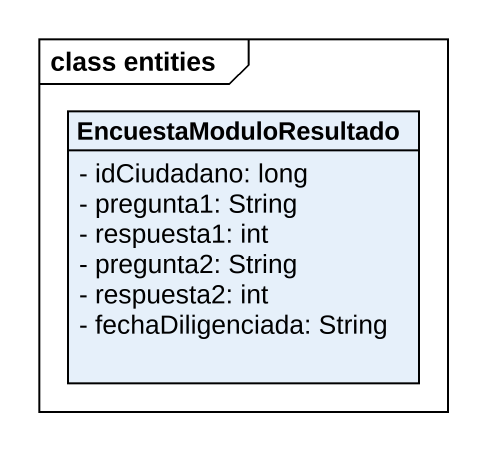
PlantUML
@startuml
mainframe class entities
hide circle
hide empty members
skinparam classAttributeIconSize 0
class EncuestaModuloResultado {
  - idCiudadano: long
  - pregunta1: String
  - respuesta1: int
  - pregunta2: String
  - respuesta2: int
  - fechaDiligenciada: String
}
@enduml
